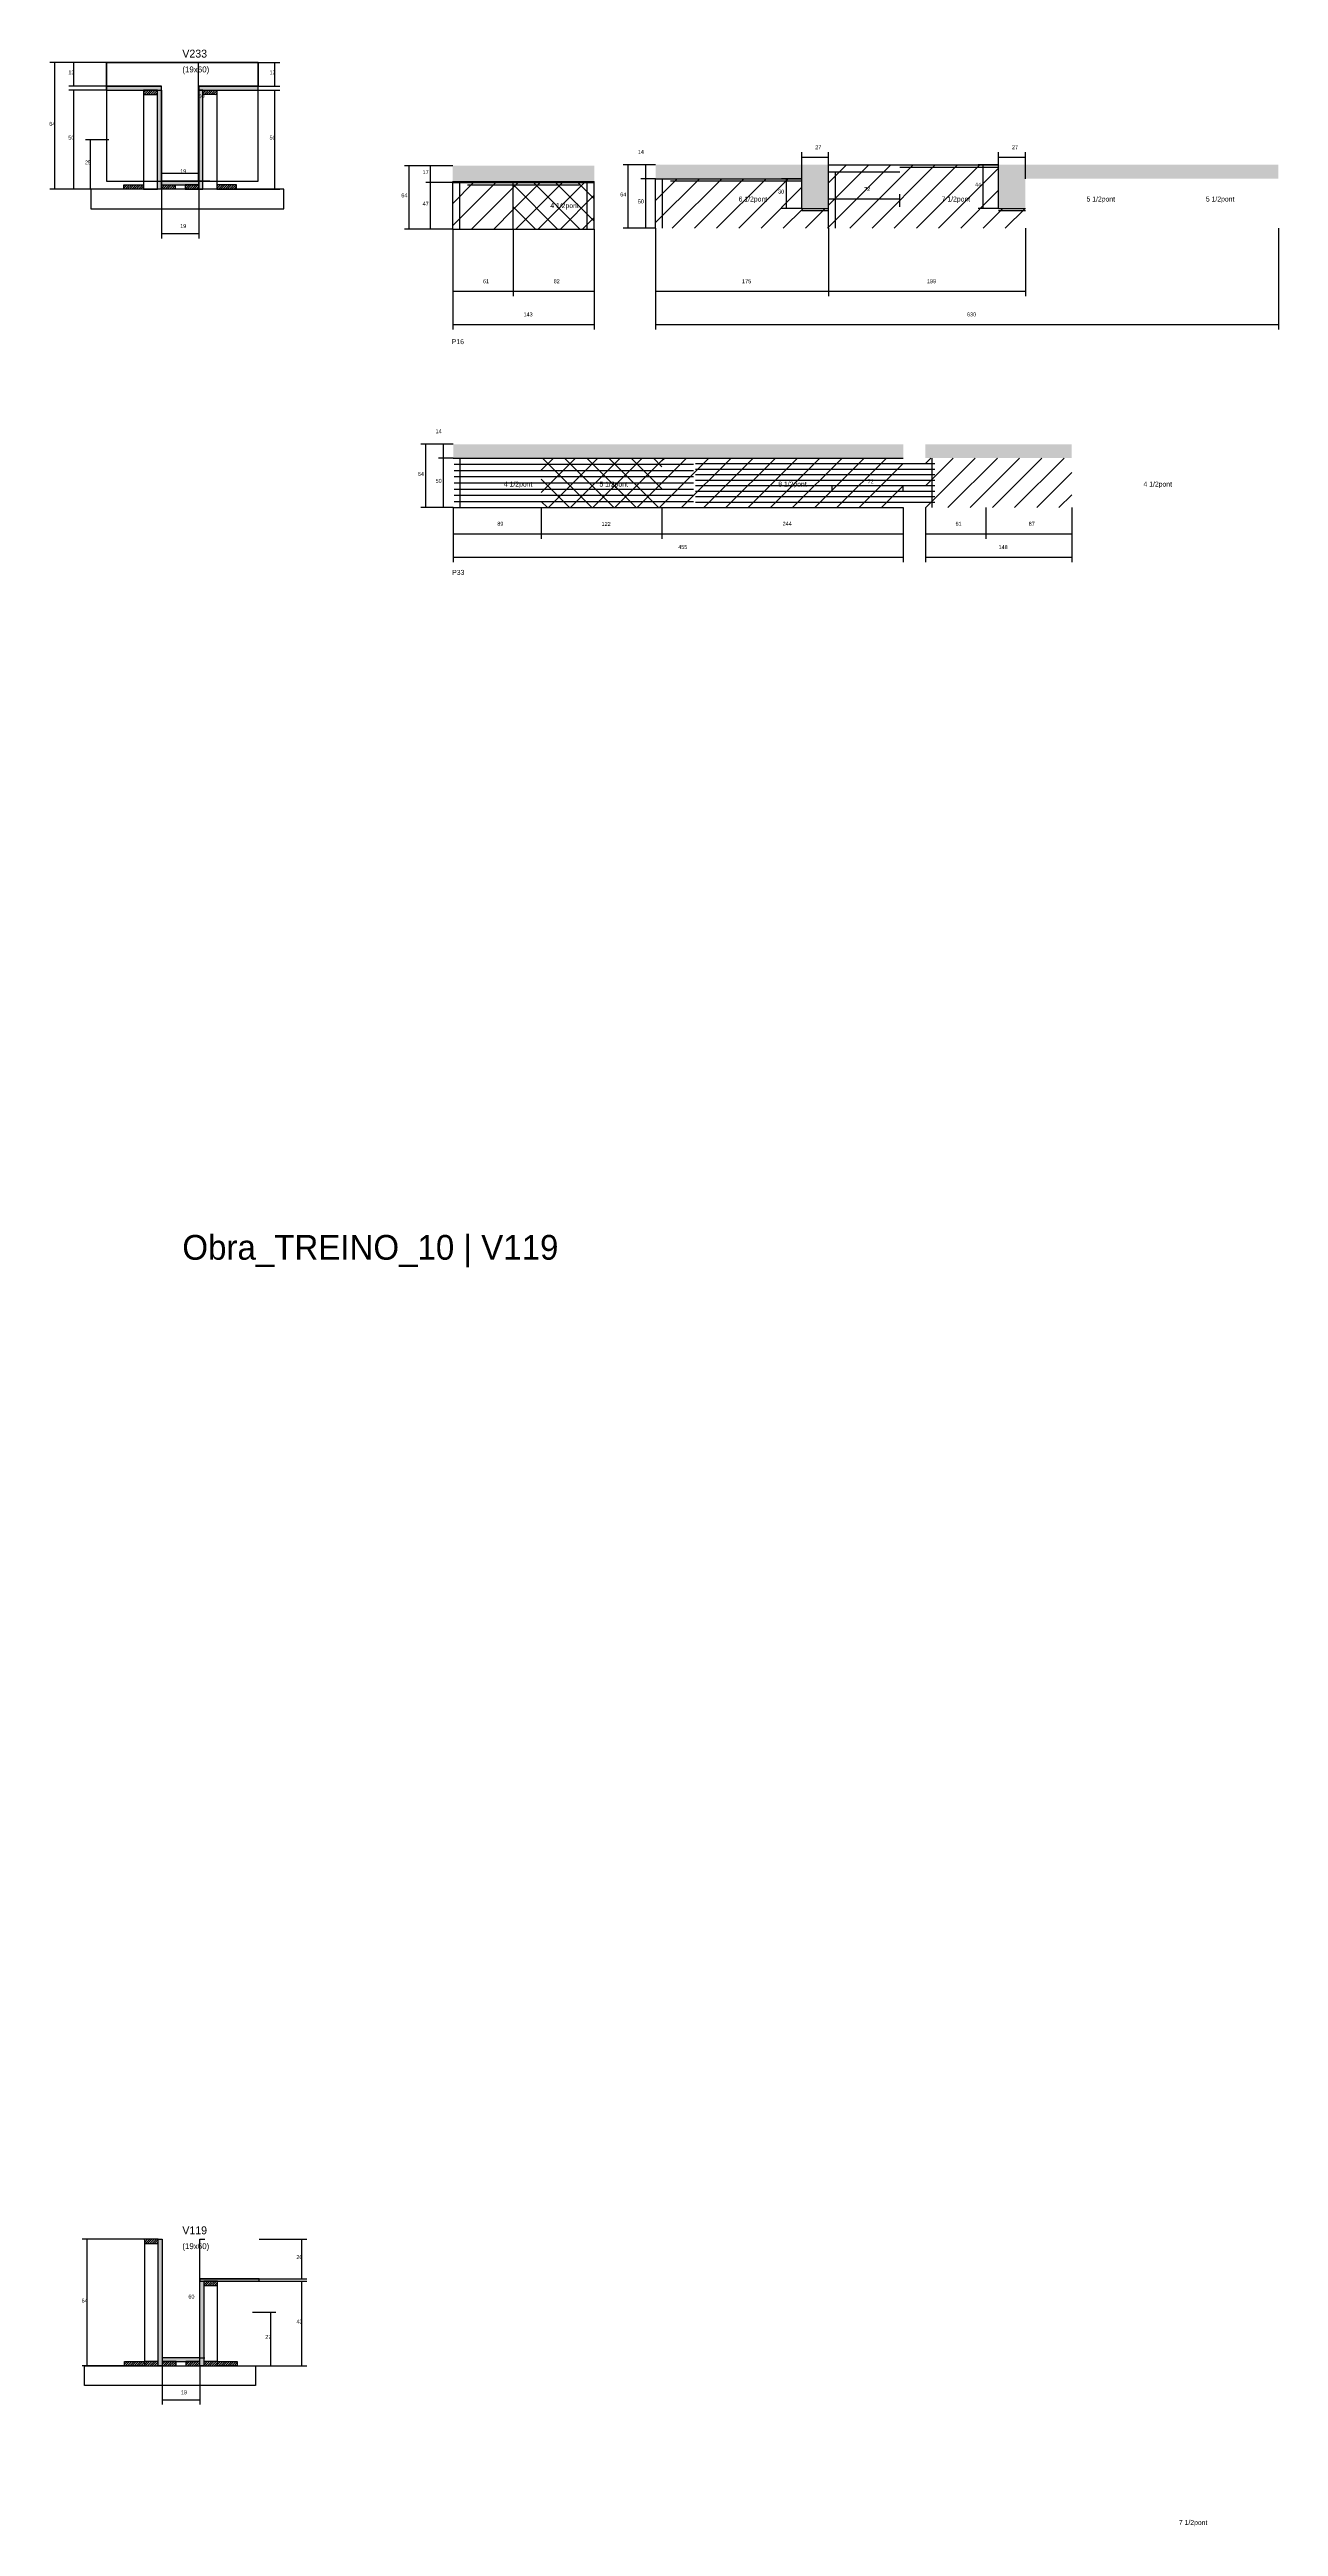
# Model space of a CAD drawing. Header units: metres. Extents: x -2848 to 22762, y -45195 to 1016.
# Drawn here: x 3066 to 4308, y -20090 to -17587 of the extents above; entities that cross this region are included whole.
import ezdxf

# ---------------------------------------------------------------- set-up
doc = ezdxf.new("R2010")
doc.units = ezdxf.units.M
for name, color, linetype in [('CONCRETO', 251, 'Continuous'), ('COTA', 4, 'Continuous'), ('Cota Seção (2x)', 4, 'Continuous'), ('Hachura', 253, 'Continuous'), ('LABEL_ID', 3, 'Continuous'), ('Madeira', 126, 'Continuous'), ('NOMENCLATURA', 7, 'Continuous'), ('Painéis', 200, 'Continuous'), ('REAPROVEITAMENTO', 251, 'Continuous'), ('SARR_2.2x7', 40, 'Continuous'), ('Texto Seção', 7, 'Continuous')]:
    doc.layers.add(name, color=color, linetype=linetype)

msp = doc.modelspace()

# ---------------------------------------------------------------- hatches: boundary and pattern name
at = {"layer": 'COTA'}
h = msp.add_hatch(dxfattribs=at)
h.set_pattern_fill('AR-CONC', scale=0.03)
h.paths.add_polyline_path([(3616.5, -17720.3), (3616.5, -17704.3), (3616.5, -17704.3), (3473.5, -17704.3), (3473.5, -17704.3), (3473.5, -17720.3), (3473.5, -17720.3), (3616.5, -17720.3)])
h = msp.add_hatch(dxfattribs=at)
h.set_pattern_fill('AR-CONC', scale=0.03)
h.paths.add_polyline_path([(3853.5, -17747.4), (3853.5, -17703.4), (3853.5, -17703.4), (3678.5, -17703.4), (3678.5, -17703.4), (3678.5, -17717.4), (3678.5, -17717.4), (3826.5, -17717.4), (3826.5, -17717.4), (3826.5, -17747.4), (3826.5, -17747.4), (3853.5, -17747.4)])
h = msp.add_hatch(dxfattribs=at)
h.set_pattern_fill('AR-CONC', scale=0.03)
h.paths.add_polyline_path([(4025.5, -17703.4), (4025.5, -17747.4), (4025.5, -17747.4), (4052.5, -17747.4), (4052.5, -17747.4), (4052.5, -17717.4), (4052.5, -17717.4), (4308.5, -17717.4), (4308.5, -17717.4), (4308.5, -17703.4), (4308.5, -17703.4), (4025.5, -17703.4)])
h = msp.add_hatch(dxfattribs=at)
h.set_pattern_fill('AR-CONC', scale=0.03)
h.paths.add_polyline_path([(3929, -17985.8), (3929, -17999.8), (3929, -17999.8), (3474, -17999.8), (3474, -17999.8), (3474, -17985.8), (3474, -17985.8), (3929, -17985.8)])
h = msp.add_hatch(dxfattribs=at)
h.set_pattern_fill('AR-CONC', scale=0.03)
h.paths.add_polyline_path([(4099.4, -17999.8), (4099.4, -17985.8), (4099.4, -17985.8), (3951.4, -17985.8), (3951.4, -17985.8), (3951.4, -17999.8), (3951.4, -17999.8), (4099.4, -17999.8)])
at = {"layer": 'Hachura'}
h = msp.add_hatch(color=8, dxfattribs=at)
h.dxf.hatch_style = 1
h.paths.add_polyline_path([(3178.8, -17628), (3178.8, -17624), (3178.8, -17624), (3123.2, -17624), (3123.2, -17624), (3123.2, -17628), (3123.2, -17628), (3178.8, -17628)])
h = msp.add_hatch(color=8, dxfattribs=at)
h.dxf.hatch_style = 1
h.paths.add_polyline_path([(3276.8, -17628), (3276.8, -17624), (3276.8, -17624), (3216.8, -17624), (3216.8, -17624), (3216.8, -17628), (3216.8, -17628), (3276.8, -17628)])
h = msp.add_hatch(dxfattribs=at)
h.set_pattern_fill('ANSI31', scale=0.5)
h.paths.add_polyline_path([(3174.8, -17632.4), (3174.8, -17628), (3174.8, -17628), (3160.8, -17628), (3160.8, -17628), (3160.8, -17632.4), (3160.8, -17632.4), (3174.8, -17632.4)])
h = msp.add_hatch(color=8, dxfattribs=at)
h.dxf.hatch_style = 1
h.paths.add_polyline_path([(3174.8, -17628), (3178.8, -17628), (3178.8, -17628), (3178.8, -17728), (3178.8, -17728), (3174.8, -17728), (3174.8, -17728), (3174.8, -17628)])
h = msp.add_hatch(color=8, dxfattribs=at)
h.dxf.hatch_style = 1
h.paths.add_polyline_path([(3220.8, -17628), (3216.8, -17628), (3216.8, -17628), (3216.8, -17728), (3216.8, -17728), (3220.8, -17728), (3220.8, -17728), (3220.8, -17628)])
h = msp.add_hatch(dxfattribs=at)
h.set_pattern_fill('ANSI31', scale=0.5)
h.paths.add_polyline_path([(3220.8, -17632.4), (3220.8, -17628), (3220.8, -17628), (3234.8, -17628), (3234.8, -17628), (3234.8, -17632.4), (3234.8, -17632.4), (3220.8, -17632.4)])
h = msp.add_hatch(dxfattribs=at)
h.set_pattern_fill('ANSI31', scale=0.5)
h.paths.add_polyline_path([(3140.8, -17728), (3140.8, -17723.6), (3140.8, -17723.6), (3160.8, -17723.6), (3160.8, -17723.6), (3160.8, -17728), (3160.8, -17728), (3140.8, -17728)])
h = msp.add_hatch(color=8, dxfattribs=at)
h.dxf.hatch_style = 1
h.paths.add_polyline_path([(3216.8, -17723.6), (3216.8, -17720), (3216.8, -17720), (3178.8, -17720), (3178.8, -17720), (3178.8, -17723.6), (3178.8, -17723.6), (3216.8, -17723.6)])
h = msp.add_hatch(dxfattribs=at)
h.set_pattern_fill('ANSI31', scale=0.5)
h.paths.add_polyline_path([(3178.8, -17728), (3178.8, -17723.6), (3178.8, -17723.6), (3192.8, -17723.6), (3192.8, -17723.6), (3192.8, -17728), (3192.8, -17728), (3178.8, -17728)])
h = msp.add_hatch(dxfattribs=at)
h.set_pattern_fill('ANSI31', scale=0.5)
h.paths.add_polyline_path([(3216.8, -17728), (3216.8, -17723.6), (3216.8, -17723.6), (3202.8, -17723.6), (3202.8, -17723.6), (3202.8, -17728), (3202.8, -17728), (3216.8, -17728)])
h = msp.add_hatch(dxfattribs=at)
h.set_pattern_fill('ANSI31', scale=0.5)
h.paths.add_polyline_path([(3254.8, -17728), (3254.8, -17723.6), (3254.8, -17723.6), (3234.8, -17723.6), (3234.8, -17723.6), (3234.8, -17728), (3234.8, -17728), (3254.8, -17728)])
h = msp.add_hatch(dxfattribs=at)
h.set_pattern_fill('ANSI31', scale=0.5)
h.paths.add_polyline_path([(3175.6, -19804.4), (3175.6, -19800), (3175.6, -19800), (3161.6, -19800), (3161.6, -19800), (3161.6, -19804.4), (3161.6, -19804.4), (3175.6, -19804.4)])
h = msp.add_hatch(color=8, dxfattribs=at)
h.dxf.hatch_style = 1
h.paths.add_polyline_path([(3175.6, -19800), (3179.6, -19800), (3179.6, -19800), (3179.6, -19928), (3179.6, -19928), (3175.6, -19928), (3175.6, -19928), (3175.6, -19800)])
h = msp.add_hatch(color=8, dxfattribs=at)
h.dxf.hatch_style = 1
h.paths.add_polyline_path([(3277.6, -19842.4), (3277.6, -19840), (3277.6, -19840), (3217.6, -19840), (3217.6, -19840), (3217.6, -19842.4), (3217.6, -19842.4), (3277.6, -19842.4)])
h = msp.add_hatch(color=8, dxfattribs=at)
h.dxf.hatch_style = 1
h.paths.add_polyline_path([(3221.6, -19928), (3217.6, -19928), (3217.6, -19928), (3217.6, -19842.4), (3217.6, -19842.4), (3221.6, -19842.4), (3221.6, -19842.4), (3221.6, -19928)])
h = msp.add_hatch(dxfattribs=at)
h.set_pattern_fill('ANSI31', scale=0.5)
h.paths.add_polyline_path([(3221.6, -19842.4), (3221.6, -19846.8), (3221.6, -19846.8), (3235.6, -19846.8), (3235.6, -19846.8), (3235.6, -19842.4), (3235.6, -19842.4), (3221.6, -19842.4)])
h = msp.add_hatch(dxfattribs=at)
h.set_pattern_fill('ANSI31', scale=0.5)
h.paths.add_polyline_path([(3141.6, -19928), (3141.6, -19923.6), (3141.6, -19923.6), (3161.6, -19923.6), (3161.6, -19923.6), (3161.6, -19928), (3161.6, -19928), (3141.6, -19928)])
h = msp.add_hatch(dxfattribs=at)
h.set_pattern_fill('ANSI31', scale=0.5)
h.paths.add_polyline_path([(3175.6, -19928), (3175.6, -19923.6), (3175.6, -19923.6), (3161.6, -19923.6), (3161.6, -19923.6), (3161.6, -19928), (3161.6, -19928), (3175.6, -19928)])
h = msp.add_hatch(color=8, dxfattribs=at)
h.dxf.hatch_style = 1
h.paths.add_polyline_path([(3217.6, -19923.6), (3217.6, -19920), (3217.6, -19920), (3179.6, -19920), (3179.6, -19920), (3179.6, -19923.6), (3179.6, -19923.6), (3217.6, -19923.6)])
h = msp.add_hatch(dxfattribs=at)
h.set_pattern_fill('ANSI31', scale=0.5)
h.paths.add_polyline_path([(3179.6, -19923.6), (3179.6, -19928), (3179.6, -19928), (3193.6, -19928), (3193.6, -19928), (3193.6, -19923.6), (3193.6, -19923.6), (3179.6, -19923.6)])
h = msp.add_hatch(dxfattribs=at)
h.set_pattern_fill('ANSI31', scale=0.5)
h.paths.add_polyline_path([(3203.6, -19923.6), (3203.6, -19928), (3203.6, -19928), (3217.6, -19928), (3217.6, -19928), (3217.6, -19923.6), (3217.6, -19923.6), (3203.6, -19923.6)])
h = msp.add_hatch(dxfattribs=at)
h.set_pattern_fill('ANSI31', scale=0.5)
h.paths.add_polyline_path([(3221.6, -19923.6), (3221.6, -19928), (3221.6, -19928), (3235.6, -19928), (3235.6, -19928), (3235.6, -19923.6), (3235.6, -19923.6), (3221.6, -19923.6)])
h = msp.add_hatch(dxfattribs=at)
h.set_pattern_fill('ANSI31', scale=0.5)
h.paths.add_polyline_path([(3235.6, -19928), (3235.6, -19923.6), (3235.6, -19923.6), (3255.6, -19923.6), (3255.6, -19923.6), (3255.6, -19928), (3255.6, -19928), (3235.6, -19928)])
at = {"layer": 'REAPROVEITAMENTO'}
h = msp.add_hatch(dxfattribs=at)
h.set_pattern_fill('ANSI31', scale=5)
h.paths.add_polyline_path([(3473.5, -17768.3), (3534.5, -17768.3), (3534.5, -17768.3), (3534.5, -17721.3), (3534.5, -17721.3), (3473.5, -17721.3), (3473.5, -17721.3), (3473.5, -17768.3)])
h = msp.add_hatch(dxfattribs=at)
h.set_pattern_fill('ANSI37', scale=5)
h.paths.add_polyline_path([(3616.5, -17721.3), (3534.5, -17721.3), (3534.5, -17721.3), (3534.5, -17768.3), (3534.5, -17768.3), (3616.5, -17768.3), (3616.5, -17768.3), (3616.5, -17721.3)])
h = msp.add_hatch(dxfattribs=at)
h.set_pattern_fill('ANSI31', scale=5)
h.paths.add_polyline_path([(3826.5, -17747.4), (3826.5, -17717.4), (3826.5, -17717.4), (3678.5, -17717.4), (3678.5, -17717.4), (3678.5, -17767.4), (3678.5, -17767.4), (3853.5, -17767.4), (3853.5, -17767.4), (3853.5, -17747.4), (3853.5, -17747.4), (3826.5, -17747.4)])
h = msp.add_hatch(dxfattribs=at)
h.set_pattern_fill('ANSI31', scale=5)
h.paths.add_polyline_path([(4025.5, -17747.4), (4025.5, -17703.4), (4025.5, -17703.4), (3853.5, -17703.4), (3853.5, -17703.4), (3853.5, -17767.4), (3853.5, -17767.4), (4052.5, -17767.4), (4052.5, -17767.4), (4052.5, -17747.4), (4052.5, -17747.4), (4025.5, -17747.4)])
h = msp.add_hatch(dxfattribs=at)
h.set_pattern_fill('ANSI37', scale=5)
h.paths.add_polyline_path([(3685, -17999.8), (3563, -17999.8), (3563, -17999.8), (3563, -18049.8), (3563, -18049.8), (3685, -18049.8), (3685, -18049.8), (3685, -17999.8)])
h = msp.add_hatch(dxfattribs=at)
h.set_pattern_fill('ANSI31', scale=5)
h.paths.add_polyline_path([(3685, -18049.8), (3929, -18049.8), (3929, -18049.8), (3929, -17999.8), (3929, -17999.8), (3685, -17999.8), (3685, -17999.8), (3685, -18049.8)])
h = msp.add_hatch(dxfattribs=at)
h.set_pattern_fill('ANSI31', scale=5)
h.paths.add_polyline_path([(3951.4, -18049.8), (4099.4, -18049.8), (4099.4, -18049.8), (4099.4, -17999.8), (4099.4, -17999.8), (3951.4, -17999.8), (3951.4, -17999.8), (3951.4, -18049.8)])

# ---------------------------------------------------------------- linework, layer by layer
at = {"layer": 'CONCRETO'}
for points in [[(3123.2, -17624), (3123.2, -17600), (3276.8, -17600), (3276.8, -17624), (3216.8, -17624), (3216.8, -17720), (3178.8, -17720), (3178.8, -17624)], [(3123.2, -17720), (3276.8, -17720), (3276.8, -17600), (3123.2, -17600)]]:
    msp.add_lwpolyline(points, close=True, dxfattribs=at)
at = {"layer": 'COTA'}
for p, q in [((3123.2, -17600), (3065.9, -17600)), ((3070.9, -17728), (3070.9, -17600)), ((3123.2, -17600), (3085.2, -17600)), ((3123.2, -17624), (3085.2, -17624)), ((3090.2, -17624), (3090.2, -17600)), ((3276.8, -17600), (3298.7, -17600)), ((3276.8, -17624), (3298.7, -17624)), ((3293.7, -17624), (3293.7, -17600)), ((3123.2, -17628), (3085.2, -17628)), ((3090.2, -17728), (3090.2, -17628)), ((3276.8, -17628), (3298.7, -17628)), ((3293.7, -17728), (3293.7, -17628)), ((3125.5, -17678), (3102, -17678)), ((3107, -17728), (3107, -17678)), ((3826.5, -17717.4), (3826.5, -17690.6)), ((3826.5, -17695.6), (3853.5, -17695.6)), ((3853.5, -17703.4), (3853.5, -17690.6)), ((4025.5, -17703.4), (4025.5, -17690.6)), ((4025.5, -17695.6), (4052.5, -17695.6)), ((4052.5, -17717.4), (4052.5, -17690.6)), ((3473.5, -17704.3), (3424.5, -17704.3)), ((3429.5, -17768.3), (3429.5, -17704.3)), ((3473.5, -17704.3), (3446.1, -17704.3)), ((3473.5, -17721.3), (3446.1, -17721.3)), ((3473.5, -17721.3), (3446.1, -17721.3)), ((3451.1, -17721.3), (3451.1, -17704.3)), ((3451.1, -17768.3), (3451.1, -17721.3)), ((3826.5, -17717.4), (3805.8, -17717.4)), ((3810.8, -17747.4), (3810.8, -17717.4)), ((4025.5, -17703.4), (4004.8, -17703.4)), ((4009.8, -17747.4), (4009.8, -17703.4)), ((3145.2, -17728), (3065.9, -17728)), ((3145.2, -17728), (3085.2, -17728)), ((3125.5, -17728), (3102, -17728)), ((3178.8, -17728), (3178.8, -17777.7)), ((3216.8, -17728), (3216.8, -17777.7)), ((3250.4, -17728), (3298.7, -17728)), ((3826.5, -17747.4), (3805.8, -17747.4)), ((3853.5, -17745.7), (3853.5, -17732.9)), ((3853.5, -17737.9), (3925.5, -17737.9)), ((3925.5, -17745.7), (3925.5, -17732.9)), ((4025.5, -17747.4), (4004.8, -17747.4)), ((3178.8, -17772.7), (3216.8, -17772.7)), ((3473.5, -17768.3), (3424.5, -17768.3)), ((3473.5, -17768.3), (3446.1, -17768.3)), ((3473.5, -17768.3), (3473.5, -17836.2)), ((3473.5, -17768.3), (3473.5, -17869.8)), ((3534.5, -17768.3), (3534.5, -17836.2)), ((3534.5, -17768.3), (3534.5, -17836.2)), ((3616.5, -17768.3), (3616.5, -17836.2)), ((3616.5, -17768.3), (3616.5, -17869.8)), ((3678.5, -17767.4), (3678.5, -17869.8)), ((3678.5, -17767.4), (3678.5, -17836.2)), ((3853.5, -17767.4), (3853.5, -17836.2)), ((3853.5, -17767.4), (3853.5, -17836.2)), ((4052.5, -17767.4), (4052.5, -17836.2)), ((4308.5, -17767.4), (4308.5, -17869.8)), ((3473.5, -17831.2), (3534.5, -17831.2)), ((3534.5, -17831.2), (3616.5, -17831.2)), ((3678.5, -17831.2), (3853.5, -17831.2)), ((3853.5, -17831.2), (4052.5, -17831.2)), ((3473.5, -17864.8), (3616.5, -17864.8)), ((3678.5, -17864.8), (4308.5, -17864.8)), ((3474, -18049.8), (3474, -18104.9)), ((3685, -18049.8), (3685, -18081.3)), ((3929, -18049.8), (3929, -18081.3)), ((3929, -18049.8), (3929, -18104.9)), ((3951.4, -18049.8), (3951.4, -18081.3)), ((3951.4, -18049.8), (3951.4, -18104.9)), ((4012.4, -18049.8), (4012.4, -18081.3)), ((4012.4, -18049.8), (4012.4, -18081.3)), ((4099.4, -18049.8), (4099.4, -18081.3)), ((4099.4, -18049.8), (4099.4, -18104.9)), ((3685, -18076.3), (3929, -18076.3)), ((3951.4, -18076.3), (4012.4, -18076.3)), ((4012.4, -18076.3), (4099.4, -18076.3)), ((3474, -18099.9), (3929, -18099.9)), ((3951.4, -18099.9), (4099.4, -18099.9)), ((3161.6, -19800), (3098.6, -19800)), ((3103.6, -19928), (3103.6, -19800)), ((3277.6, -19800), (3325.9, -19800)), ((3320.9, -19840), (3320.9, -19800)), ((3277.6, -19840), (3325.9, -19840)), ((3277.6, -19842.4), (3325.9, -19842.4)), ((3320.9, -19928), (3320.9, -19842.4)), ((3270.9, -19873.6), (3294.4, -19873.6)), ((3289.4, -19928), (3289.4, -19873.6)), ((3141.6, -19928), (3098.6, -19928)), ((3179.6, -19928), (3179.6, -19967.2)), ((3217.6, -19928), (3217.6, -19967.2)), ((3255.6, -19928), (3325.9, -19928)), ((3255.6, -19928), (3294.4, -19928)), ((3179.6, -19962.2), (3217.6, -19962.2))]:
    msp.add_line(p, q, dxfattribs=at)
at = {"layer": 'Cota Seção (2x)'}
for p, q in [((3227.8, -17600), (3211.3, -17600)), ((3216.3, -17720), (3216.3, -17600)), ((3178.8, -17728), (3178.8, -17707)), ((3178.8, -17712), (3216.8, -17712)), ((3227.8, -17720), (3211.3, -17720)), ((3216.8, -17728), (3216.8, -17707)), ((3678.5, -17703.4), (3645.9, -17703.4)), ((3650.9, -17767.4), (3650.9, -17703.4)), ((3678.5, -17703.4), (3663.7, -17703.4)), ((3678.5, -17717.4), (3663.7, -17717.4)), ((3678.5, -17717.4), (3663.7, -17717.4)), ((3668.7, -17717.4), (3668.7, -17703.4)), ((3668.7, -17767.4), (3668.7, -17717.4)), ((3678.5, -17767.4), (3645.9, -17767.4)), ((3678.5, -17767.4), (3663.7, -17767.4)), ((3474, -17985.8), (3441.3, -17985.8)), ((3446.3, -18049.8), (3446.3, -17985.8)), ((3474, -17985.8), (3459.2, -17985.8)), ((3464.2, -17999.8), (3464.2, -17985.8)), ((3474, -17999.8), (3459.2, -17999.8)), ((3474, -17999.8), (3459.2, -17999.8)), ((3464.2, -18049.8), (3464.2, -17999.8)), ((3857, -18033.4), (3857, -18028.4)), ((3857, -18033.4), (3929, -18033.4)), ((3929, -18033.4), (3929, -18028.4)), ((3474, -18049.8), (3441.3, -18049.8)), ((3474, -18049.8), (3459.2, -18049.8)), ((3474, -18049.8), (3474, -18081.3)), ((3563, -18049.8), (3563, -18081.3)), ((3563, -18049.8), (3563, -18081.3)), ((3685, -18049.8), (3685, -18081.3)), ((3474, -18076.3), (3563, -18076.3)), ((3563, -18076.3), (3685, -18076.3)), ((3217.6, -19920), (3217.6, -19800)), ((3217.6, -19800), (3222.6, -19800)), ((3217.6, -19920), (3222.6, -19920))]:
    msp.add_line(p, q, dxfattribs=at)
at = {"layer": 'Madeira'}
for points in [[(3174.8, -17632.4), (3174.8, -17628), (3160.8, -17628), (3160.8, -17632.4)], [(3174.8, -17628), (3160.8, -17628), (3160.8, -17728), (3174.8, -17728)], [(3220.8, -17632.4), (3220.8, -17628), (3234.8, -17628), (3234.8, -17632.4)], [(3220.8, -17628), (3234.8, -17628), (3234.8, -17728), (3220.8, -17728)], [(3140.8, -17728), (3140.8, -17723.6), (3160.8, -17723.6), (3160.8, -17728)], [(3178.8, -17728), (3178.8, -17723.6), (3192.8, -17723.6), (3192.8, -17728)], [(3216.8, -17728), (3216.8, -17723.6), (3202.8, -17723.6), (3202.8, -17728)], [(3254.8, -17728), (3254.8, -17723.6), (3234.8, -17723.6), (3234.8, -17728)], [(3107.4, -17748), (3302.6, -17748), (3302.6, -17728), (3107.4, -17728)], [(3175.6, -19804.4), (3175.6, -19800), (3161.6, -19800), (3161.6, -19804.4)], [(3175.6, -19800), (3161.6, -19800), (3161.6, -19928), (3175.6, -19928)], [(3221.6, -19842.4), (3221.6, -19846.8), (3235.6, -19846.8), (3235.6, -19842.4)], [(3221.6, -19928), (3235.6, -19928), (3235.6, -19842.4), (3221.6, -19842.4)], [(3141.6, -19928), (3141.6, -19923.6), (3161.6, -19923.6), (3161.6, -19928)], [(3175.6, -19928), (3175.6, -19923.6), (3161.6, -19923.6), (3161.6, -19928)], [(3179.6, -19923.6), (3179.6, -19928), (3193.6, -19928), (3193.6, -19923.6)], [(3203.6, -19923.6), (3203.6, -19928), (3217.6, -19928), (3217.6, -19923.6)], [(3221.6, -19923.6), (3221.6, -19928), (3235.6, -19928), (3235.6, -19923.6)], [(3235.6, -19928), (3235.6, -19923.6), (3255.6, -19923.6), (3255.6, -19928)], [(3273.9, -19948), (3101, -19948), (3101, -19928), (3273.9, -19928)]]:
    msp.add_lwpolyline(points, close=True, dxfattribs=at)
at = {"layer": 'Painéis'}
for p, q in [((3123.2, -17624), (3178.8, -17624)), ((3123.2, -17628), (3123.2, -17624)), ((3178.8, -17628), (3178.8, -17624)), ((3216.8, -17624), (3276.8, -17624)), ((3216.8, -17628), (3216.8, -17624)), ((3276.8, -17628), (3276.8, -17624)), ((3178.8, -17728), (3178.8, -17628)), ((3216.8, -17728), (3216.8, -17628)), ((3178.8, -17720), (3216.8, -17720)), ((3178.8, -17723.6), (3178.8, -17720)), ((3216.8, -17723.6), (3216.8, -17720)), ((3473.5, -17721.3), (3616.5, -17721.3)), ((3473.5, -17768.3), (3473.5, -17721.3)), ((3534.5, -17768.3), (3534.5, -17721.3)), ((3616.5, -17768.3), (3616.5, -17721.3)), ((3678.5, -17717.4), (3826.5, -17717.4)), ((3678.5, -17767.4), (3678.5, -17717.4)), ((3826.5, -17747.4), (3826.5, -17717.4)), ((3853.5, -17703.4), (4025.5, -17703.4)), ((3853.5, -17767.4), (3853.5, -17703.4)), ((4025.5, -17747.4), (4025.5, -17703.4)), ((3826.5, -17747.4), (3853.5, -17747.4)), ((4025.5, -17747.4), (4052.5, -17747.4)), ((3473.5, -17768.3), (3616.5, -17768.3)), ((3474, -17999.8), (3929, -17999.8)), ((3474, -18049.8), (3929, -18049.8)), ((3217.6, -19840), (3277.6, -19840)), ((3217.6, -19928), (3217.6, -19842.4))]:
    msp.add_line(p, q, dxfattribs=at)
for points in [[(3178.8, -17628), (3178.8, -17624), (3123.2, -17624), (3123.2, -17628)], [(3276.8, -17628), (3276.8, -17624), (3216.8, -17624), (3216.8, -17628)], [(3174.8, -17628), (3178.8, -17628), (3178.8, -17728), (3174.8, -17728)], [(3220.8, -17628), (3216.8, -17628), (3216.8, -17728), (3220.8, -17728)], [(3216.8, -17723.6), (3216.8, -17720), (3178.8, -17720), (3178.8, -17723.6)], [(3175.6, -19800), (3179.6, -19800), (3179.6, -19928), (3175.6, -19928)], [(3277.6, -19842.4), (3277.6, -19840), (3217.6, -19840), (3217.6, -19842.4)], [(3221.6, -19928), (3217.6, -19928), (3217.6, -19842.4), (3221.6, -19842.4)], [(3217.6, -19923.6), (3217.6, -19920), (3179.6, -19920), (3179.6, -19923.6)]]:
    msp.add_lwpolyline(points, close=True, dxfattribs=at)
at = {"layer": 'SARR_2.2x7'}
for p, q in [((3473.5, -17720.3), (3616.5, -17720.3)), ((3473.5, -17721.3), (3473.5, -17720.3)), ((3480.5, -17768.3), (3480.5, -17721.3)), ((3488.5, -17723.5), (3534.5, -17723.5)), ((3534.5, -17721.3), (3534.5, -17720.3)), ((3534.5, -17723.5), (3601.5, -17723.5)), ((3609.5, -17768.3), (3609.5, -17721.3)), ((3616.5, -17721.3), (3616.5, -17720.3)), ((3685.5, -17767.4), (3685.5, -17717.4)), ((3693.5, -17719.6), (3826.5, -17719.6)), ((3853.5, -17710.4), (3925.5, -17710.4)), ((3860.5, -17767.4), (3860.5, -17710.4)), ((3925.5, -17705.6), (4025.5, -17705.6)), ((3826.5, -17749.6), (3853.5, -17749.6)), ((4025.5, -17749.6), (4052.5, -17749.6)), ((3475, -18006.05), (3717, -18006.05)), ((3475, -18012.3), (3717, -18012.3)), ((3475, -18018.55), (3717, -18018.55)), ((3481, -18049.8), (3481, -17999.8)), ((3719, -18005.36), (3961, -18005.36)), ((3719, -18010.91), (3961, -18010.91)), ((3719, -18016.47), (3961, -18016.47)), ((3719, -18022.02), (3961, -18022.02)), ((3958.4, -18049.8), (3958.4, -17999.8)), ((3475, -18024.8), (3717, -18024.8)), ((3475, -18031.05), (3717, -18031.05)), ((3475, -18037.3), (3717, -18037.3)), ((3475, -18043.55), (3717, -18043.55)), ((3719, -18027.58), (3961, -18027.58)), ((3719, -18033.13), (3961, -18033.13)), ((3719, -18038.69), (3961, -18038.69)), ((3719, -18044.24), (3961, -18044.24))]:
    msp.add_line(p, q, dxfattribs=at)

# ---------------------------------------------------------------- texts
at = {"layer": 'COTA'}
for s, p in [('12', (3084.7, -17612)), ('12', (3288.2, -17612)), ('64', (3065.4, -17664)), ('50', (3084.7, -17678)), ('50', (3288.2, -17678)), ('25', (3101.5, -17703)), ('27', (3840, -17687.6)), ('27', (4039, -17687.6)), ('17', (3443, -17712.8)), ('44', (4001.7, -17725.4)), ('64', (3421.4, -17736.3)), ('47', (3443, -17744.8)), ('30', (3802.5, -17732.4)), ('72', (3889.5, -17729.9)), ('19', (3197.8, -17767.2)), ('61', (3504, -17823.1)), ('82', (3575.5, -17823.1)), ('175', (3766, -17823.1)), ('199', (3953, -17823.1)), ('143', (3545, -17856.6)), ('630', (3993.5, -17856.6)), ('244', (3807, -18068.2)), ('61', (3981.9, -18068.2)), ('87', (4055.9, -18068.2)), ('455', (3701.5, -18091.7)), ('148', (4025.4, -18091.8)), ('20', (3315.4, -19820)), ('64', (3098.1, -19864)), ('27', (3283.9, -19900.8)), ('43', (3315.4, -19885.2)), ('19', (3198.6, -19956.7))]:
    msp.add_text(s, height=4, dxfattribs=at).set_placement(p)
at = {"layer": 'Cota Seção (2x)'}
for s, p in [('60', (3216.3, -17636)), ('14', (3660.6, -17692.4)), ('19', (3197.8, -17712)), ('64', (3642.8, -17735.4)), ('50', (3660.6, -17742.4)), ('14', (3456.1, -17974.7)), ('64', (3438.2, -18017.8)), ('50', (3456.1, -18024.8)), ('72', (3893, -18025.4)), ('89', (3518.5, -18068.2)), ('122', (3624, -18068.3)), ('60', (3206.1, -19860))]:
    msp.add_text(s, height=4, dxfattribs=at).set_placement(p)
at = {"layer": 'LABEL_ID'}
msp.add_text('Obra_TREINO_10 | V119', height=25, dxfattribs=at).set_placement((3200, -18810))
at = {"layer": 'NOMENCLATURA'}
for s, p in [('4 1/2pont', (3572.1, -17747.1)), ('6 1/2pont', (3762.6, -17740.5)), ('7 1/2pont', (3967.9, -17740.5)), ('5 1/2pont', (4114.4, -17740.5)), ('5 1/2pont', (4235.1, -17740.5)), ('P16', (3472.5, -17884.6)), ('4 1/2pont', (3525.2, -18028.6)), ('5 1/2pont', (3621.8, -18028.6)), ('8 1/2pont', (3802.6, -18028.6)), ('4 1/2pont', (4172, -18028.6)), ('P33', (3472.9, -18117.8)), ('7 1/2pont', (4207.8, -20088.8))]:
    msp.add_text(s, height=5, dxfattribs=at).set_placement(p)
at = {"layer": 'Texto Seção'}
for s, height, p in [('V233', 8, (3200, -17595)), ('(19x60)', 6, (3200, -17610)), ('V119', 8, (3200, -19795)), ('(19x60)', 6, (3200, -19810))]:
    msp.add_text(s, height=height, dxfattribs=at).set_placement(p)

doc.saveas('drawing.dxf')
